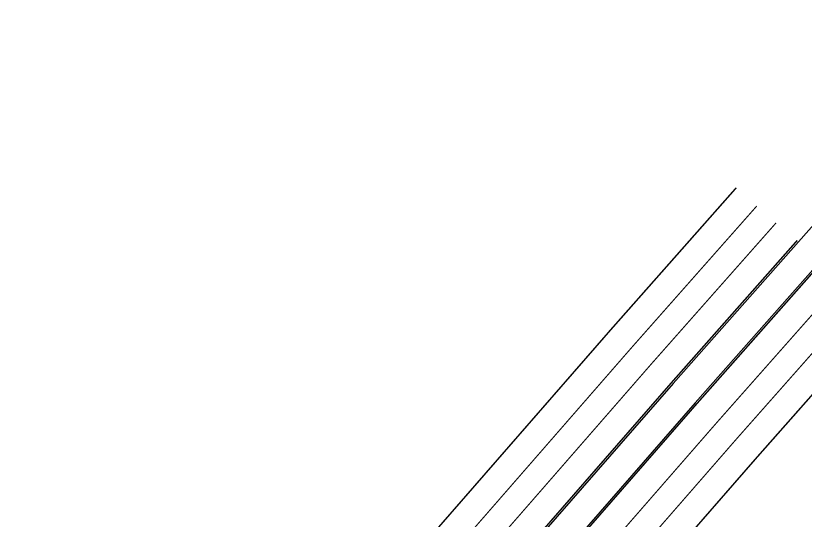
# Model space of a CAD drawing. Extents: x 529560 to 530007, y 3020699 to 3021211.
# Drawn here: x 529769.8 to 529877.7, y 3021027.3 to 3021096.1 of the extents above; entities that cross this region are included whole.
import ezdxf

# ---------------------------------------------------------------- set-up
doc = ezdxf.new("R2010")
doc.units = 0
doc.header["$LTSCALE"] = 0.5
doc.linetypes.add('JTSS01', pattern=[6, 2, -4])
doc.layers.add('@-道路标线', color=7, linetype='CONTINUOUS', lineweight=0)
doc.layers.add('@-道路隔离设施', color=3, linetype='CONTINUOUS')

msp = doc.modelspace()

# ---------------------------------------------------------------- linework, layer by layer
at = {"layer": '@-道路标线', "color": 7, "linetype": 'Continuous', "const_width": 0.2, "elevation": 1475.285, "flags": 128}
for points in [[(529868.286, 3021072.646), (529851.224, 3021053.36), (529817.598, 3021014.81)], [(529876.618, 3021065.463), (529859.488, 3021046.1), (529825.903, 3021007.598)], [(529880.101, 3021062.608), (529862.869, 3021043.131), (529813.716, 3020986.781)], [(529888.433, 3021055.425), (529871.133, 3021035.871), (529816.492, 3020973.229), (529785.975, 3020938.088)]]:
    msp.add_lwpolyline(points, dxfattribs=at)
at = {"layer": '@-道路标线', "color": 7, "linetype": 'JTSS01', "ltscale": 2, "const_width": 0.15, "elevation": 1475.285, "flags": 128}
for points in [[(529871.094, 3021070.161), (529854.041, 3021050.885), (529820.429, 3021012.352)], [(529873.716, 3021067.842), (529856.671, 3021048.575), (529823.072, 3021010.057)], [(529883.003, 3021060.229), (529865.686, 3021040.656), (529811.023, 3020977.988), (529769.924, 3020930.662)], [(529885.624, 3021057.91), (529868.315, 3021038.346), (529813.663, 3020975.691), (529771.9, 3020927.6)]]:
    msp.add_lwpolyline(points, dxfattribs=at)
at = {"layer": '@-道路隔离设施', "color": 8, "linetype": 'Continuous', "elevation": 1475.285, "flags": 128}
msp.add_lwpolyline([(530003.537, 3021211.023), (529925.373, 3021120.193), (529859.676, 3021045.935), (529826.1, 3021007.443)], dxfattribs=at)
at = {"layer": '@-道路隔离设施', "linetype": 'Continuous', "elevation": 1475.285, "flags": 128}
msp.add_lwpolyline([(530006.569, 3021208.414), (529928.387, 3021117.563), (529862.681, 3021043.296), (529813.528, 3020986.945)], dxfattribs=at)

doc.saveas('drawing.dxf')
